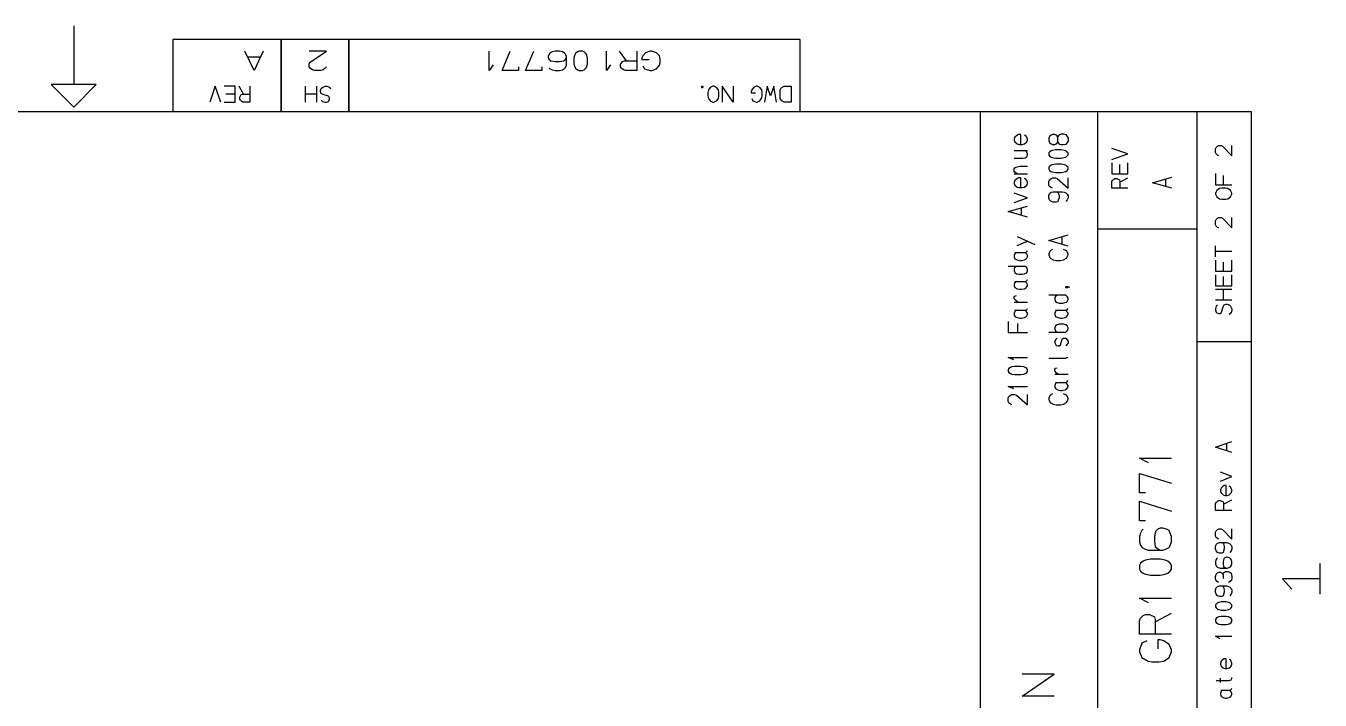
# Model space of a CAD drawing. Extents: x 8 to 288, y -6 to 426.
# Drawn here: x 143.2 to 286.6, y 351.3 to 426 of the extents above; entities that cross this region are included whole.
import ezdxf

# ---------------------------------------------------------------- set-up
doc = ezdxf.new("R2010")
doc.units = 0
doc.layers.get('0').update_dxf_attribs({"linetype": 'CONTINUOUS'})

msp = doc.modelspace()

# ---------------------------------------------------------------- linework, layer by layer
at = {"color": 0}
for p, q in [((148.485, 426), (148.485, 419.499)), ((228.985, 424.501), (159.484, 424.501)), ((159.484, 424.501), (159.484, 416.5)), ((168.467, 421.054), (167.448, 423.196)), ((169.485, 423.196), (168.467, 421.054)), ((171.485, 416.5), (171.485, 424.501)), ((171.485, 424.501), (171.485, 416.5)), ((176.485, 423.196), (174.563, 423.196)), ((174.679, 421.972), (176.485, 423.196)), ((178.985, 416.5), (178.985, 424.501)), ((178.985, 424.501), (178.985, 416.5)), ((194.545, 421.054), (194.545, 423.196)), ((195.964, 421.054), (196.867, 423.196)), ((198.564, 421.054), (199.467, 423.196)), ((201.511, 423.111), (201.279, 423.026)), ((201.834, 423.196), (201.511, 423.111)), ((202.321, 423.196), (201.834, 423.196)), ((202.645, 423.111), (202.321, 423.196)), ((202.854, 423.026), (202.645, 423.111)), ((204.319, 423.111), (204.111, 422.945)), ((204.482, 423.196), (204.319, 423.111)), ((204.852, 423.196), (204.482, 423.196)), ((205.037, 423.111), (204.852, 423.196)), ((205.245, 422.945), (205.037, 423.111)), ((207.544, 421.054), (207.544, 423.196)), ((209.751, 422.113), (208.963, 423.196)), ((210.885, 423.196), (210.885, 421.054)), ((212.374, 423.196), (211.865, 423.026)), ((212.56, 423.196), (212.374, 423.196)), ((213.068, 423.026), (212.56, 423.196)), ((228.985, 416.5), (228.985, 424.501)), ((169.184, 422.525), (167.749, 422.525)), ((174.563, 421.806), (174.679, 421.972)), ((174.563, 421.471), (174.563, 421.806)), ((194.984, 421.668), (194.545, 421.054)), ((201.163, 422.861), (201.047, 422.61)), ((201.047, 422.61), (201.047, 422.444)), ((201.047, 422.444), (201.163, 422.279)), ((201.279, 423.026), (201.163, 422.861)), ((201.163, 422.279), (201.371, 422.137)), ((201.371, 422.137), (201.834, 422.056)), ((201.834, 422.056), (202.321, 422.056)), ((202.321, 422.056), (202.76, 422.113)), ((202.76, 422.113), (202.97, 422.279)), ((202.97, 422.861), (202.854, 423.026)), ((203.086, 422.61), (202.97, 422.861)), ((202.97, 422.279), (203.086, 422.444)), ((203.086, 421.64), (203.086, 422.61)), ((204.018, 422.779), (203.926, 422.444)), ((203.926, 422.444), (203.926, 421.806)), ((203.926, 421.806), (204.018, 421.471)), ((204.111, 422.945), (204.018, 422.779)), ((205.337, 422.779), (205.245, 422.945)), ((205.43, 422.444), (205.337, 422.779)), ((205.337, 421.471), (205.43, 421.806)), ((205.43, 421.806), (205.43, 422.444)), ((207.985, 421.668), (207.544, 421.054)), ((209.079, 421.721), (209.31, 422.056)), ((209.079, 421.471), (209.079, 421.721)), ((209.31, 422.056), (209.542, 422.113)), ((209.542, 422.113), (210.885, 422.113)), ((211.54, 422.695), (211.448, 422.444)), ((211.448, 422.444), (211.448, 422.279)), ((211.448, 422.279), (212.258, 422.279)), ((211.865, 423.026), (211.54, 422.695)), ((213.415, 422.695), (213.068, 423.026)), ((213.484, 422.36), (213.415, 422.695)), ((213.415, 421.64), (213.484, 421.89)), ((213.484, 421.89), (213.484, 422.36)), ((174.679, 421.305), (174.563, 421.471)), ((174.934, 421.139), (174.679, 421.305)), ((175.165, 421.054), (174.934, 421.139)), ((175.883, 421.054), (175.165, 421.054)), ((176.138, 421.139), (175.883, 421.054)), ((176.369, 421.305), (176.138, 421.139)), ((176.485, 421.471), (176.369, 421.305)), ((197.769, 421.054), (195.964, 421.054)), ((197.769, 421.471), (197.769, 421.054)), ((200.37, 421.054), (198.564, 421.054)), ((200.37, 421.471), (200.37, 421.054)), ((201.163, 421.305), (201.279, 421.224)), ((201.279, 421.224), (201.511, 421.139)), ((201.511, 421.139), (201.834, 421.054)), ((201.834, 421.054), (202.321, 421.054)), ((202.321, 421.054), (202.645, 421.139)), ((202.645, 421.139), (202.854, 421.248)), ((202.854, 421.248), (202.97, 421.39)), ((202.97, 421.39), (203.086, 421.64)), ((204.018, 421.471), (204.111, 421.305)), ((204.111, 421.305), (204.319, 421.139)), ((204.319, 421.139), (204.482, 421.054)), ((204.482, 421.054), (204.852, 421.054)), ((204.852, 421.054), (205.037, 421.139)), ((205.037, 421.139), (205.245, 421.305)), ((205.245, 421.305), (205.337, 421.471)), ((209.173, 421.305), (209.079, 421.471)), ((209.426, 421.139), (209.173, 421.305)), ((209.635, 421.054), (209.426, 421.139)), ((210.885, 421.054), (209.635, 421.054)), ((211.54, 421.555), (211.749, 421.224)), ((211.749, 421.224), (212.374, 421.054)), ((212.374, 421.054), (212.56, 421.054)), ((212.56, 421.054), (213.068, 421.224)), ((213.068, 421.224), (213.415, 421.64)), ((150.985, 419.499), (145.985, 419.499)), ((145.985, 419.499), (148.485, 417.001)), ((148.485, 417.001), (150.985, 419.499)), ((164.174, 419.329), (163.562, 417.548)), ((164.784, 417.548), (164.174, 419.329)), ((166.384, 419.329), (165.163, 419.329)), ((166.384, 417.548), (166.384, 419.329)), ((167.305, 418.426), (166.832, 419.329)), ((167.986, 419.329), (167.986, 417.548)), ((174.163, 417.548), (174.163, 419.329)), ((175.384, 419.329), (175.384, 417.548)), ((175.832, 418.842), (175.901, 419.051)), ((175.832, 418.705), (175.832, 418.842)), ((175.901, 419.051), (176.054, 419.188)), ((176.054, 419.188), (176.346, 419.329)), ((176.346, 419.329), (176.485, 419.329)), ((176.485, 419.329), (176.776, 419.259)), ((176.776, 419.259), (176.985, 419.051)), ((218.08, 419.283), (218.108, 419.329)), ((218.08, 419.167), (218.08, 419.283)), ((218.108, 419.121), (218.08, 419.167)), ((218.108, 419.329), (218.176, 419.329)), ((218.176, 419.121), (218.108, 419.121)), ((218.176, 419.329), (218.204, 419.283)), ((218.204, 419.167), (218.176, 419.121)), ((218.204, 419.283), (218.204, 419.167)), ((218.819, 418.913), (218.762, 418.634)), ((219.013, 419.188), (218.819, 418.913)), ((219.319, 419.329), (219.013, 419.188)), ((219.429, 419.329), (219.319, 419.329)), ((219.735, 419.188), (219.429, 419.329)), ((219.943, 418.913), (219.735, 419.188)), ((219.984, 418.634), (219.943, 418.913)), ((221.584, 417.548), (220.362, 419.329)), ((220.362, 419.329), (220.362, 417.548)), ((221.584, 419.329), (221.584, 417.548)), ((223.618, 418.913), (223.563, 418.705)), ((223.813, 419.188), (223.618, 418.913)), ((224.119, 419.329), (223.813, 419.188)), ((224.229, 419.329), (224.119, 419.329)), ((224.535, 419.188), (224.229, 419.329)), ((224.743, 418.913), (224.535, 419.188)), ((224.786, 418.634), (224.743, 418.913)), ((225.344, 419.329), (225.038, 417.548)), ((225.719, 418.239), (225.344, 419.329)), ((226.079, 419.329), (225.719, 418.239)), ((226.386, 417.548), (226.079, 419.329)), ((226.763, 418.913), (226.832, 419.051)), ((226.763, 417.964), (226.763, 418.913)), ((226.832, 419.051), (226.957, 419.188)), ((226.957, 419.188), (227.234, 419.329)), ((227.234, 419.329), (227.985, 419.329)), ((227.985, 419.329), (227.985, 417.548)), ((165.163, 417.548), (166.384, 417.548)), ((166.384, 418.426), (165.358, 418.426)), ((166.901, 418.102), (167.04, 418.38)), ((166.901, 417.893), (166.901, 418.102)), ((166.958, 417.756), (166.901, 417.893)), ((167.11, 417.615), (166.958, 417.756)), ((167.04, 418.38), (167.18, 418.426)), ((167.235, 417.548), (167.11, 417.615)), ((167.18, 418.426), (167.986, 418.426)), ((167.986, 417.548), (167.235, 417.548)), ((175.384, 418.426), (174.163, 418.426)), ((175.901, 418.497), (175.832, 418.705)), ((176.124, 418.38), (175.901, 418.497)), ((175.901, 417.756), (176.054, 417.615)), ((176.054, 417.615), (176.346, 417.548)), ((176.346, 418.31), (176.124, 418.38)), ((176.623, 418.239), (176.346, 418.31)), ((176.346, 417.548), (176.485, 417.548)), ((176.485, 417.548), (176.707, 417.615)), ((176.776, 418.172), (176.623, 418.239)), ((176.707, 417.615), (176.776, 417.685)), ((176.846, 418.031), (176.776, 418.172)), ((176.776, 417.685), (176.846, 417.893)), ((176.846, 417.893), (176.846, 418.031)), ((218.762, 418.634), (218.762, 418.239)), ((218.762, 418.239), (218.819, 417.964)), ((218.819, 417.964), (219.013, 417.685)), ((219.013, 417.685), (219.319, 417.548)), ((219.319, 417.548), (219.429, 417.548)), ((219.429, 417.548), (219.735, 417.685)), ((219.735, 417.685), (219.943, 417.964)), ((219.943, 417.964), (219.984, 418.239)), ((219.984, 418.239), (219.984, 418.634)), ((223.563, 418.705), (223.563, 418.564)), ((223.563, 418.564), (224.048, 418.564)), ((223.618, 417.964), (223.744, 417.685)), ((223.744, 417.685), (224.119, 417.548)), ((224.119, 417.548), (224.229, 417.548)), ((224.229, 417.548), (224.535, 417.685)), ((224.535, 417.685), (224.743, 418.031)), ((224.743, 418.031), (224.786, 418.239)), ((224.786, 418.239), (224.786, 418.634)), ((226.832, 417.823), (226.763, 417.964)), ((226.957, 417.685), (226.832, 417.823)), ((227.234, 417.548), (226.957, 417.685)), ((227.985, 417.548), (227.234, 417.548)), ((18.9852, 416.5), (278.985, 416.5)), ((159.484, 416.5), (228.985, 416.5)), ((248.985, 308.5), (248.985, 416.5)), ((261.984, 308.5), (261.984, 416.5)), ((272.985, 308.5), (272.985, 416.5)), ((278.985, 416.5), (278.985, 3.5002)), ((252.79, 413.674), (252.707, 413.48)), ((252.707, 413.48), (252.707, 413.343)), ((252.707, 413.343), (252.79, 413.135)), ((252.957, 413.826), (252.79, 413.674)), ((252.79, 413.135), (253.041, 412.941)), ((253.179, 413.953), (252.957, 413.826)), ((253.43, 413.953), (253.179, 413.953)), ((253.43, 412.87), (253.43, 413.953)), ((254.012, 413.826), (253.846, 413.882)), ((253.846, 412.941), (254.096, 413.135)), ((254.096, 413.674), (254.012, 413.826)), ((254.179, 413.48), (254.096, 413.674)), ((254.096, 413.135), (254.179, 413.343)), ((254.179, 413.343), (254.179, 413.48)), ((256.624, 413.745), (256.541, 413.551)), ((256.541, 413.551), (256.541, 413.258)), ((256.541, 413.258), (256.624, 413.064)), ((256.79, 413.882), (256.624, 413.745)), ((256.624, 413.064), (256.79, 412.941)), ((256.957, 413.953), (256.79, 413.882)), ((257.207, 413.953), (256.957, 413.953)), ((257.374, 413.882), (257.207, 413.953)), ((257.458, 413.826), (257.374, 413.882)), ((257.54, 413.551), (257.458, 413.826)), ((257.458, 412.993), (257.54, 413.205)), ((257.54, 413.607), (257.597, 413.745)), ((257.54, 413.205), (257.54, 413.607)), ((257.597, 413.064), (257.54, 413.205)), ((257.597, 413.745), (257.762, 413.953)), ((257.762, 412.87), (257.597, 413.064)), ((257.762, 413.953), (257.929, 414.024)), ((257.929, 414.024), (258.18, 414.024)), ((258.18, 414.024), (258.429, 413.953)), ((258.429, 413.953), (258.596, 413.745)), ((258.596, 413.064), (258.429, 412.87)), ((258.596, 413.745), (258.68, 413.551)), ((258.68, 413.258), (258.596, 413.064)), ((258.68, 413.551), (258.68, 413.258)), ((252.707, 412.171), (254.179, 412.171)), ((253.041, 412.941), (253.263, 412.87)), ((253.263, 412.87), (253.596, 412.87)), ((253.596, 412.87), (253.846, 412.941)), ((254.012, 412.115), (253.846, 412.171)), ((254.096, 411.992), (254.012, 412.115)), ((254.179, 411.812), (254.096, 411.992)), ((254.096, 411.505), (254.179, 411.685)), ((254.179, 411.685), (254.179, 411.812)), ((256.624, 412.02), (256.541, 411.921)), ((256.541, 411.921), (256.541, 411.699)), ((256.541, 411.699), (256.624, 411.589)), ((256.79, 412.147), (256.624, 412.02)), ((256.79, 412.941), (256.957, 412.87)), ((256.957, 412.2), (256.79, 412.147)), ((256.957, 412.87), (257.207, 412.87)), ((257.291, 412.256), (256.957, 412.2)), ((257.207, 412.87), (257.374, 412.941)), ((257.929, 412.256), (257.291, 412.256)), ((257.374, 412.941), (257.458, 412.993)), ((257.929, 412.799), (257.762, 412.87)), ((258.18, 412.799), (257.929, 412.799)), ((258.262, 412.2), (257.929, 412.256)), ((258.429, 412.87), (258.18, 412.799)), ((258.429, 412.147), (258.262, 412.2)), ((258.596, 412.02), (258.429, 412.147)), ((258.68, 411.921), (258.596, 412.02)), ((258.596, 411.589), (258.68, 411.699)), ((258.68, 411.699), (258.68, 411.921)), ((265.314, 411.812), (263.532, 412.422)), ((263.532, 411.201), (265.314, 411.812)), ((275.032, 412.39), (275.101, 412.531)), ((275.032, 411.963), (275.032, 412.39)), ((275.101, 411.808), (275.032, 411.963)), ((275.101, 412.531), (275.24, 412.683)), ((275.24, 411.67), (275.101, 411.808)), ((275.24, 412.683), (275.379, 412.754)), ((275.379, 411.6), (275.24, 411.67)), ((275.379, 412.754), (275.656, 412.754)), ((275.656, 412.754), (275.795, 412.683)), ((275.795, 412.683), (276.813, 411.6)), ((276.813, 411.6), (276.813, 412.754)), ((252.707, 411.325), (253.679, 411.325)), ((252.707, 410.154), (252.79, 410.266)), ((252.79, 410.266), (252.874, 410.337)), ((252.874, 410.337), (253.041, 410.393)), ((253.041, 410.393), (253.346, 410.46)), ((253.346, 410.46), (254.179, 410.46)), ((253.679, 411.325), (253.93, 411.381)), ((253.93, 411.381), (254.096, 411.505)), ((256.624, 410.418), (256.541, 410.323)), ((256.541, 410.323), (256.541, 410.101)), ((256.624, 411.589), (256.79, 411.466)), ((256.79, 410.545), (256.624, 410.418)), ((256.79, 411.466), (256.957, 411.409)), ((256.957, 410.602), (256.79, 410.545)), ((256.957, 411.409), (257.291, 411.353)), ((257.291, 410.655), (256.957, 410.602)), ((257.291, 411.353), (257.929, 411.353)), ((257.929, 410.655), (257.291, 410.655)), ((257.929, 411.353), (258.262, 411.409)), ((258.262, 410.602), (257.929, 410.655)), ((258.262, 411.409), (258.429, 411.466)), ((258.429, 410.545), (258.262, 410.602)), ((258.429, 411.466), (258.596, 411.589)), ((258.596, 410.418), (258.429, 410.545)), ((258.68, 410.323), (258.596, 410.418)), ((258.68, 410.101), (258.68, 410.323)), ((263.532, 410.824), (263.532, 409.6)), ((264.411, 409.6), (264.411, 410.626)), ((265.314, 409.6), (265.314, 410.824)), ((252.707, 409.907), (252.707, 410.154)), ((252.79, 409.78), (252.707, 409.907)), ((252.707, 409.6), (254.179, 409.6)), ((252.79, 408.877), (252.707, 408.679)), ((253.041, 409.6), (252.79, 409.78)), ((252.957, 409.028), (252.79, 408.877)), ((253.179, 409.152), (252.957, 409.028)), ((253.43, 409.152), (253.179, 409.152)), ((253.43, 408.069), (253.43, 409.152)), ((254.012, 409.028), (253.846, 409.085)), ((254.096, 408.877), (254.012, 409.028)), ((254.179, 408.679), (254.096, 408.877)), ((256.541, 410.101), (256.624, 409.988)), ((256.541, 408.792), (256.624, 408.929)), ((256.541, 408.361), (256.541, 408.792)), ((256.624, 409.988), (256.79, 409.864)), ((256.624, 408.929), (256.79, 409.085)), ((256.79, 409.864), (256.957, 409.808)), ((256.79, 409.085), (256.957, 409.152)), ((256.957, 409.808), (257.291, 409.751)), ((256.957, 409.152), (257.291, 409.152)), ((257.291, 409.751), (257.929, 409.751)), ((257.291, 409.152), (257.458, 409.085)), ((257.458, 409.085), (258.68, 408.002)), ((257.929, 409.751), (258.262, 409.808)), ((258.262, 409.808), (258.429, 409.864)), ((258.429, 409.864), (258.596, 409.988)), ((258.596, 409.988), (258.68, 410.101)), ((258.68, 408.002), (258.68, 409.152)), ((263.532, 409.6), (265.314, 409.6)), ((263.532, 408.75), (263.601, 408.877)), ((263.601, 408.877), (263.74, 409.028)), ((263.74, 409.028), (263.878, 409.085)), ((263.878, 409.085), (264.087, 409.085)), ((264.087, 409.085), (264.364, 408.944)), ((264.364, 408.944), (264.411, 408.806)), ((264.411, 408.679), (265.314, 409.152)), ((264.411, 408.806), (264.411, 408.002)), ((268.041, 408.612), (270.179, 409.222)), ((269.513, 408.182), (269.513, 409.042)), ((275.032, 409.621), (275.032, 408.4)), ((275.911, 408.4), (275.911, 409.427)), ((252.707, 408.679), (252.707, 408.541)), ((252.707, 408.541), (252.79, 408.333)), ((254.179, 406.954), (252.707, 407.441)), ((252.79, 408.333), (253.041, 408.139)), ((253.041, 408.139), (253.263, 408.069)), ((253.263, 408.069), (253.596, 408.069)), ((253.596, 408.069), (253.846, 408.139)), ((253.846, 408.139), (254.096, 408.333)), ((254.096, 408.333), (254.179, 408.541)), ((254.179, 408.541), (254.179, 408.679)), ((256.624, 408.21), (256.541, 408.361)), ((256.541, 407.208), (256.624, 407.427)), ((256.79, 408.069), (256.624, 408.21)), ((256.624, 407.427), (256.79, 407.554)), ((256.957, 408.002), (256.79, 408.069)), ((256.79, 407.554), (257.04, 407.621)), ((257.04, 407.621), (258.013, 407.621)), ((257.458, 407.621), (257.597, 407.483)), ((257.597, 407.483), (257.679, 407.208)), ((258.013, 407.621), (258.262, 407.554)), ((258.262, 407.554), (258.429, 407.483)), ((258.429, 407.483), (258.596, 407.345)), ((258.596, 407.345), (258.68, 407.151)), ((263.532, 408.002), (263.532, 408.75)), ((265.314, 408.002), (263.532, 408.002)), ((270.179, 408.002), (268.041, 408.612)), ((275.032, 408.4), (276.813, 408.4)), ((275.171, 407.772), (275.032, 407.465)), ((275.032, 407.465), (275.032, 407.356)), ((275.032, 407.356), (275.171, 407.049)), ((275.448, 407.966), (275.171, 407.772)), ((275.726, 408.023), (275.448, 407.966)), ((276.119, 408.023), (275.726, 408.023)), ((276.397, 407.966), (276.119, 408.023)), ((276.674, 407.772), (276.397, 407.966)), ((276.813, 407.465), (276.674, 407.772)), ((276.674, 407.049), (276.813, 407.356)), ((276.813, 407.356), (276.813, 407.465)), ((252.04, 405.412), (254.179, 406.023)), ((252.707, 406.442), (254.179, 406.954)), ((256.541, 406.943), (256.541, 407.208)), ((256.624, 406.735), (256.541, 406.943)), ((256.79, 406.538), (256.624, 406.735)), ((257.04, 406.471), (256.79, 406.538)), ((257.374, 406.471), (257.04, 406.471)), ((257.54, 406.538), (257.374, 406.471)), ((257.597, 406.665), (257.54, 406.538)), ((257.679, 406.943), (257.597, 406.665)), ((257.679, 407.208), (257.679, 406.943)), ((258.596, 406.735), (258.429, 406.538)), ((258.68, 406.943), (258.596, 406.735)), ((258.68, 407.151), (258.68, 406.943)), ((275.171, 407.049), (275.448, 406.841)), ((275.448, 406.841), (275.726, 406.799)), ((275.726, 406.799), (276.119, 406.799)), ((276.119, 406.799), (276.397, 406.841)), ((276.397, 406.841), (276.674, 407.049)), ((254.179, 404.798), (252.04, 405.412)), ((253.512, 404.982), (253.512, 405.843)), ((275.032, 404.393), (275.101, 404.53)), ((275.101, 404.53), (275.24, 404.682)), ((275.24, 404.682), (275.379, 404.753)), ((275.379, 404.753), (275.656, 404.753)), ((275.656, 404.753), (275.795, 404.682)), ((275.795, 404.682), (276.813, 403.599)), ((276.813, 403.599), (276.813, 404.753)), ((261.984, 403.5), (272.985, 403.5)), ((275.032, 403.962), (275.032, 404.393)), ((275.101, 403.807), (275.032, 403.962)), ((275.24, 403.67), (275.101, 403.807)), ((275.379, 403.599), (275.24, 403.67)), ((253.041, 402.643), (254.985, 401.782)), ((253.041, 401.641), (254.179, 402.156)), ((256.541, 402.213), (258.68, 402.823)), ((258.68, 401.599), (256.541, 402.213)), ((258.013, 401.782), (258.013, 402.643)), ((275.032, 400.399), (275.032, 401.623)), ((252.79, 400.748), (252.707, 400.54)), ((252.707, 400.54), (252.707, 400.403)), ((252.707, 400.403), (252.79, 400.195)), ((252.957, 400.875), (252.79, 400.748)), ((252.79, 400.875), (253.93, 400.875)), ((252.79, 400.195), (253.041, 400.068)), ((253.93, 400.875), (254.096, 400.946)), ((254.012, 400.805), (253.93, 400.875)), ((254.096, 400.681), (254.012, 400.805)), ((254.012, 400.138), (254.096, 400.265)), ((254.096, 400.946), (254.179, 401.084)), ((254.179, 400.54), (254.096, 400.681)), ((254.096, 400.265), (254.179, 400.403)), ((254.179, 400.403), (254.179, 400.54)), ((256.707, 401.084), (256.541, 400.748)), ((256.541, 400.748), (256.541, 400.611)), ((256.541, 400.611), (256.707, 400.265)), ((256.957, 401.221), (256.707, 401.084)), ((256.707, 400.265), (257.04, 400.068)), ((258.513, 401.084), (258.18, 401.221)), ((258.18, 400.068), (258.513, 400.265)), ((258.68, 400.748), (258.513, 401.084)), ((258.513, 400.265), (258.68, 400.611)), ((258.68, 400.611), (258.68, 400.748)), ((276.813, 401.01), (275.032, 401.01)), ((253.93, 399.344), (252.04, 399.344)), ((252.79, 399.207), (252.707, 399.08)), ((252.707, 399.08), (252.707, 398.858)), ((252.707, 398.858), (252.79, 398.664)), ((252.957, 399.344), (252.79, 399.207)), ((253.041, 400.068), (253.346, 400.001)), ((253.346, 400.001), (253.512, 400.001)), ((253.512, 400.001), (253.846, 400.068)), ((253.846, 400.068), (254.012, 400.138)), ((254.096, 399.207), (253.93, 399.344)), ((254.179, 399.009), (254.096, 399.207)), ((254.096, 398.664), (254.179, 398.858)), ((254.179, 398.858), (254.179, 399.009)), ((257.04, 400.068), (257.374, 400.001)), ((257.374, 400.001), (257.846, 400.001)), ((257.846, 400.001), (258.18, 400.068)), ((275.032, 400.022), (275.032, 398.801)), ((275.032, 398.801), (276.813, 398.801)), ((275.911, 398.801), (275.911, 399.828)), ((276.813, 398.801), (276.813, 400.022)), ((252.79, 397.549), (252.707, 397.341)), ((252.707, 397.341), (252.707, 397.203)), ((252.79, 398.664), (252.957, 398.537)), ((252.957, 397.676), (252.79, 397.549)), ((252.79, 397.676), (253.93, 397.676)), ((252.957, 398.537), (253.179, 398.47)), ((253.179, 398.47), (253.596, 398.47)), ((253.596, 398.47), (253.846, 398.537)), ((253.846, 398.537), (254.012, 398.597)), ((253.93, 397.676), (254.096, 397.743)), ((254.012, 397.605), (253.93, 397.676)), ((254.012, 398.597), (254.096, 398.664)), ((254.096, 397.478), (254.012, 397.605)), ((254.096, 397.743), (254.179, 397.884)), ((254.179, 397.341), (254.096, 397.478)), ((254.179, 397.203), (254.179, 397.341)), ((275.032, 398.424), (275.032, 397.2)), ((275.911, 397.2), (275.911, 398.23)), ((276.813, 397.2), (276.813, 398.424)), ((252.707, 397.203), (252.79, 396.995)), ((252.707, 395.937), (252.79, 396.06)), ((252.707, 395.757), (252.707, 395.937)), ((252.79, 396.995), (253.041, 396.868)), ((252.79, 396.06), (252.957, 396.117)), ((253.041, 396.868), (253.346, 396.801)), ((253.346, 396.801), (253.512, 396.801)), ((253.512, 396.801), (253.846, 396.868)), ((253.846, 396.868), (254.012, 396.939)), ((254.012, 396.939), (254.096, 397.066)), ((254.096, 397.066), (254.179, 397.203)), ((258.429, 396.145), (256.541, 396.145)), ((257.291, 396.007), (257.207, 395.88)), ((257.207, 395.88), (257.207, 395.658)), ((257.458, 396.145), (257.291, 396.007)), ((258.429, 397.076), (258.486, 397.104)), ((258.429, 397.009), (258.429, 397.076)), ((258.486, 396.981), (258.429, 397.009)), ((258.596, 396.007), (258.429, 396.145)), ((258.486, 397.104), (258.623, 397.104)), ((258.623, 396.981), (258.486, 396.981)), ((258.68, 395.81), (258.596, 396.007)), ((258.623, 397.104), (258.68, 397.076)), ((258.623, 397.104), (258.763, 397.076)), ((258.68, 397.009), (258.623, 396.981)), ((258.68, 397.076), (258.68, 397.009)), ((258.763, 397.076), (258.846, 397.051)), ((275.032, 397.2), (276.813, 397.2)), ((275.032, 396.822), (276.813, 396.822)), ((275.911, 395.601), (275.911, 396.822)), ((252.874, 395.563), (252.707, 395.757)), ((252.707, 395.383), (254.179, 395.383)), ((252.957, 394.476), (252.79, 394.349)), ((252.79, 394.476), (253.93, 394.476)), ((253.096, 395.383), (252.874, 395.563)), ((253.93, 394.476), (254.096, 394.543)), ((254.012, 394.406), (253.93, 394.476)), ((254.096, 394.543), (254.179, 394.684)), ((257.207, 395.658), (257.291, 395.464)), ((257.291, 395.464), (257.458, 395.337)), ((257.458, 394.476), (257.291, 394.349)), ((257.291, 394.476), (258.429, 394.476)), ((257.458, 395.337), (257.679, 395.27)), ((257.679, 395.27), (258.095, 395.27)), ((258.095, 395.27), (258.346, 395.337)), ((258.346, 395.337), (258.513, 395.393)), ((258.429, 394.476), (258.596, 394.543)), ((258.513, 394.406), (258.429, 394.476)), ((258.513, 395.393), (258.596, 395.464)), ((258.596, 395.464), (258.68, 395.658)), ((258.596, 394.543), (258.68, 394.684)), ((258.68, 395.658), (258.68, 395.81)), ((276.813, 395.601), (275.032, 395.601)), ((275.101, 394.931), (275.032, 394.638)), ((275.032, 394.638), (275.032, 394.501)), ((275.032, 394.501), (275.101, 394.279)), ((275.24, 395.083), (275.101, 394.931)), ((275.726, 394.363), (275.795, 394.638)), ((275.795, 394.638), (275.864, 394.861)), ((275.864, 394.861), (275.98, 395.083)), ((275.98, 395.083), (276.189, 395.153)), ((276.189, 395.153), (276.327, 395.153)), ((276.327, 395.153), (276.537, 395.083)), ((276.537, 395.083), (276.674, 394.931)), ((276.674, 394.931), (276.813, 394.638)), ((276.813, 394.501), (276.745, 394.208)), ((276.813, 394.638), (276.813, 394.501)), ((252.04, 393.22), (252.04, 392)), ((252.79, 394.349), (252.707, 394.141)), ((252.707, 394.141), (252.707, 394.003)), ((252.707, 394.003), (252.79, 393.795)), ((252.79, 393.795), (253.041, 393.668)), ((253.041, 393.668), (253.346, 393.598)), ((253.096, 392), (253.096, 393.026)), ((253.346, 393.598), (253.512, 393.598)), ((253.512, 393.598), (253.846, 393.668)), ((253.846, 393.668), (254.012, 393.739)), ((254.096, 394.279), (254.012, 394.406)), ((254.012, 393.739), (254.096, 393.862)), ((254.179, 394.141), (254.096, 394.279)), ((254.096, 393.862), (254.179, 394.003)), ((254.179, 394.003), (254.179, 394.141)), ((257.291, 394.349), (257.207, 394.141)), ((257.207, 394.141), (257.207, 394.003)), ((257.207, 394.003), (257.291, 393.795)), ((257.291, 393.795), (257.54, 393.668)), ((257.54, 393.668), (257.846, 393.598)), ((257.846, 393.598), (258.013, 393.598)), ((258.013, 393.598), (258.346, 393.668)), ((258.346, 393.668), (258.513, 393.739)), ((258.596, 394.279), (258.513, 394.406)), ((258.513, 393.739), (258.596, 393.862)), ((258.68, 394.141), (258.596, 394.279)), ((258.596, 393.862), (258.68, 394.003)), ((258.68, 394.003), (258.68, 394.141)), ((275.101, 394.279), (275.171, 394.208)), ((275.171, 394.208), (275.379, 394.137)), ((275.379, 394.137), (275.517, 394.137)), ((275.517, 394.137), (275.656, 394.208)), ((275.656, 394.208), (275.726, 394.363)), ((276.745, 394.208), (276.537, 394)), ((252.04, 392), (254.179, 392)), ((256.541, 392.07), (258.429, 392.07)), ((257.291, 392.751), (257.207, 392.539)), ((257.207, 392.539), (257.207, 392.402)), ((257.207, 392.402), (257.291, 392.194)), ((257.458, 392.875), (257.291, 392.751)), ((257.291, 392.194), (257.458, 392.07)), ((257.679, 392.945), (257.458, 392.875)), ((258.18, 392.945), (257.679, 392.945)), ((258.429, 392.875), (258.18, 392.945)), ((258.596, 392.751), (258.429, 392.875)), ((258.429, 392.07), (258.596, 392.194)), ((258.68, 392.539), (258.596, 392.751)), ((258.596, 392.194), (258.68, 392.402)), ((258.68, 392.402), (258.68, 392.539)), ((257.291, 391.192), (257.207, 391.012)), ((257.207, 391.012), (257.207, 390.885)), ((257.207, 390.885), (257.291, 390.705)), ((257.458, 391.372), (257.291, 391.192)), ((257.291, 390.705), (257.374, 390.581)), ((257.374, 390.581), (257.54, 390.525)), ((257.54, 390.525), (257.679, 390.525)), ((257.679, 390.525), (257.846, 390.652)), ((257.846, 390.652), (258.013, 391.262)), ((258.013, 391.262), (258.18, 391.372)), ((258.18, 391.372), (258.429, 391.372)), ((258.429, 391.372), (258.596, 391.192)), ((258.596, 390.705), (258.429, 390.525)), ((258.596, 391.192), (258.68, 391.012)), ((258.68, 390.832), (258.596, 390.705)), ((258.68, 391.012), (258.68, 390.832)), ((272.985, 391.001), (278.985, 391.001)), ((252.652, 388.98), (252.04, 389.244)), ((252.04, 389.244), (254.179, 389.244)), ((256.541, 389.16), (258.429, 389.16)), ((258.429, 389.16), (258.596, 389.23)), ((258.596, 389.23), (258.68, 389.287)), ((252.125, 388.02), (252.04, 387.921)), ((252.04, 387.921), (252.04, 387.699)), ((252.04, 387.699), (252.125, 387.59)), ((252.29, 388.144), (252.125, 388.02)), ((252.125, 387.59), (252.29, 387.463)), ((252.457, 388.2), (252.29, 388.144)), ((252.29, 387.463), (252.457, 387.406)), ((252.79, 388.257), (252.457, 388.2)), ((252.457, 387.406), (252.79, 387.354)), ((253.43, 388.257), (252.79, 388.257)), ((252.79, 387.354), (253.43, 387.354)), ((253.763, 388.2), (253.43, 388.257)), ((253.43, 387.354), (253.763, 387.406)), ((253.93, 388.144), (253.763, 388.2)), ((253.763, 387.406), (253.93, 387.463)), ((254.096, 388.02), (253.93, 388.144)), ((253.93, 387.463), (254.096, 387.59)), ((254.179, 387.921), (254.096, 388.02)), ((254.096, 387.59), (254.179, 387.699)), ((254.179, 387.699), (254.179, 387.921)), ((257.207, 387.936), (257.291, 388.063)), ((257.207, 387.756), (257.207, 387.936)), ((257.374, 387.562), (257.207, 387.756)), ((257.207, 387.382), (258.68, 387.382)), ((257.291, 388.063), (257.458, 388.116)), ((257.597, 387.382), (257.374, 387.562)), ((252.652, 385.78), (252.04, 386.045)), ((252.04, 386.045), (254.179, 386.045)), ((257.291, 386.348), (257.207, 386.14)), ((257.207, 386.14), (257.207, 386.002)), ((257.207, 386.002), (257.291, 385.794)), ((257.458, 386.475), (257.291, 386.348)), ((257.291, 386.475), (258.429, 386.475)), ((258.429, 386.475), (258.596, 386.542)), ((258.513, 386.405), (258.429, 386.475)), ((258.596, 386.281), (258.513, 386.405)), ((258.513, 385.738), (258.596, 385.865)), ((258.596, 386.542), (258.68, 386.683)), ((258.68, 386.14), (258.596, 386.281)), ((258.596, 385.865), (258.68, 386.002)), ((258.68, 386.002), (258.68, 386.14)), ((252.04, 384.792), (252.125, 384.93)), ((252.04, 384.362), (252.04, 384.792)), ((252.125, 384.93), (252.29, 385.082)), ((252.29, 385.082), (252.457, 385.152)), ((252.457, 385.152), (252.79, 385.152)), ((252.79, 385.152), (252.957, 385.082)), ((252.957, 385.082), (254.179, 383.999)), ((254.179, 383.999), (254.179, 385.152)), ((256.707, 385.082), (256.541, 384.75)), ((256.541, 384.75), (256.541, 384.609)), ((256.541, 384.609), (256.707, 384.263)), ((256.957, 385.223), (256.707, 385.082)), ((257.291, 385.794), (257.54, 385.667)), ((257.54, 385.667), (257.846, 385.6)), ((257.846, 385.6), (258.013, 385.6)), ((258.013, 385.6), (258.346, 385.667)), ((258.513, 385.082), (258.18, 385.223)), ((258.346, 385.667), (258.513, 385.738)), ((258.68, 384.75), (258.513, 385.082)), ((258.513, 384.263), (258.68, 384.609)), ((258.68, 384.609), (258.68, 384.75)), ((252.125, 384.207), (252.04, 384.362)), ((252.29, 384.069), (252.125, 384.207)), ((252.457, 383.999), (252.29, 384.069)), ((256.707, 384.263), (257.04, 384.069)), ((257.04, 384.069), (257.374, 383.999)), ((257.374, 383.999), (257.846, 383.999)), ((257.846, 383.999), (258.18, 384.069)), ((258.18, 384.069), (258.513, 384.263)), ((275.032, 379.31), (276.813, 379.924)), ((276.813, 378.7), (275.032, 379.31)), ((276.258, 378.88), (276.258, 379.741)), ((267.596, 377.56), (266.577, 378.09)), ((266.577, 378.09), (270.142, 378.09)), ((266.577, 374.241), (266.577, 376.407)), ((266.577, 376.407), (270.142, 375.324)), ((276.813, 376.054), (275.587, 376.541)), ((275.587, 375.543), (276.813, 376.054)), ((275.656, 374.777), (275.587, 374.579)), ((275.587, 374.579), (275.587, 374.442)), ((275.587, 374.442), (275.656, 374.234)), ((275.795, 374.929), (275.656, 374.777)), ((275.98, 375.052), (275.795, 374.929)), ((276.189, 375.052), (275.98, 375.052)), ((276.189, 373.969), (276.189, 375.052)), ((276.674, 374.929), (276.537, 374.985)), ((276.745, 374.777), (276.674, 374.929)), ((276.813, 374.579), (276.745, 374.777)), ((276.745, 374.234), (276.813, 374.442)), ((276.813, 374.442), (276.813, 374.579)), ((267.272, 374.241), (266.577, 374.241)), ((266.577, 371.14), (266.577, 373.306)), ((266.577, 373.306), (270.142, 372.223)), ((275.032, 373.048), (275.101, 373.175)), ((275.032, 372.3), (275.032, 373.048)), ((275.101, 373.175), (275.24, 373.327)), ((275.24, 373.327), (275.379, 373.384)), ((275.379, 373.384), (275.587, 373.384)), ((275.587, 373.384), (275.864, 373.246)), ((275.656, 374.234), (275.864, 374.04)), ((275.864, 374.04), (276.05, 373.969)), ((275.864, 373.246), (275.911, 373.105)), ((275.911, 372.981), (276.813, 373.454)), ((275.911, 373.105), (275.911, 372.3)), ((276.05, 373.969), (276.327, 373.969)), ((276.327, 373.969), (276.537, 374.04)), ((276.537, 374.04), (276.745, 374.234)), ((276.813, 372.3), (275.032, 372.3)), ((267.272, 371.14), (266.577, 371.14)), ((266.856, 370.067), (266.717, 369.789)), ((266.994, 370.205), (266.856, 370.067)), ((268.614, 370.205), (268.383, 369.955)), ((268.893, 370.346), (268.614, 370.205)), ((269.169, 370.346), (268.893, 370.346)), ((269.587, 370.205), (269.169, 370.346)), ((269.864, 370.067), (269.587, 370.205)), ((270.003, 369.789), (269.864, 370.067)), ((275.032, 369.891), (275.101, 370.032)), ((275.101, 370.032), (275.24, 370.184)), ((275.24, 370.184), (275.379, 370.254)), ((275.379, 370.254), (275.656, 370.254)), ((275.656, 370.254), (275.795, 370.184)), ((275.795, 370.184), (276.813, 369.101)), ((276.813, 369.101), (276.813, 370.254)), ((266.717, 369.789), (266.577, 369.401)), ((266.577, 369.401), (266.577, 368.815)), ((266.577, 368.815), (266.717, 368.427)), ((268.383, 369.955), (268.245, 369.401)), ((268.245, 369.401), (268.245, 368.815)), ((268.245, 368.815), (268.337, 368.289)), ((270.142, 369.401), (270.003, 369.789)), ((270.003, 368.427), (270.142, 368.815)), ((270.142, 368.815), (270.142, 369.401)), ((275.032, 369.461), (275.032, 369.891)), ((275.101, 369.309), (275.032, 369.461)), ((275.24, 369.168), (275.101, 369.309)), ((275.101, 368.526), (275.24, 368.653)), ((275.379, 369.101), (275.24, 369.168)), ((275.24, 368.653), (275.448, 368.723)), ((275.448, 368.723), (276.258, 368.723)), ((275.795, 368.723), (275.911, 368.582)), ((276.258, 368.723), (276.466, 368.653)), ((276.466, 368.653), (276.605, 368.582)), ((266.717, 368.427), (266.901, 368.177)), ((266.901, 368.177), (267.133, 368.039)), ((267.133, 368.039), (267.55, 367.901)), ((267.55, 367.901), (269.169, 367.901)), ((268.337, 368.289), (268.614, 368.039)), ((268.614, 368.039), (268.893, 367.901)), ((269.169, 367.901), (269.587, 368.039)), ((269.587, 368.039), (269.864, 368.177)), ((269.864, 368.177), (270.003, 368.427)), ((275.032, 368.307), (275.101, 368.526)), ((275.032, 368.042), (275.032, 368.307)), ((275.101, 367.834), (275.032, 368.042)), ((275.24, 367.64), (275.101, 367.834)), ((275.448, 367.57), (275.24, 367.64)), ((275.726, 367.57), (275.448, 367.57)), ((275.864, 367.64), (275.726, 367.57)), ((275.911, 367.764), (275.864, 367.64)), ((275.911, 368.582), (275.98, 368.307)), ((275.98, 368.042), (275.911, 367.764)), ((275.98, 368.307), (275.98, 368.042)), ((276.605, 368.582), (276.745, 368.445)), ((276.745, 367.834), (276.605, 367.64)), ((276.745, 368.445), (276.813, 368.251)), ((276.813, 368.042), (276.745, 367.834)), ((276.813, 368.251), (276.813, 368.042)), ((266.717, 366.437), (266.577, 366.243)), ((266.577, 366.243), (266.577, 365.799)), ((266.577, 365.799), (266.717, 365.58)), ((266.994, 366.688), (266.717, 366.437)), ((267.272, 366.801), (266.994, 366.688)), ((267.827, 366.91), (267.272, 366.801)), ((268.893, 366.91), (267.827, 366.91)), ((269.448, 366.801), (268.893, 366.91)), ((269.726, 366.688), (269.448, 366.801)), ((270.003, 366.437), (269.726, 366.688)), ((270.142, 366.243), (270.003, 366.437)), ((270.003, 365.58), (270.142, 365.799)), ((270.142, 365.799), (270.142, 366.243)), ((275.101, 366.847), (275.032, 366.649)), ((275.032, 366.649), (275.032, 366.36)), ((275.032, 366.36), (275.101, 366.166)), ((275.171, 366.984), (275.101, 366.847)), ((275.101, 366.166), (275.193, 366.039)), ((275.24, 367.051), (275.171, 366.984)), ((275.193, 366.039), (275.308, 365.968)), ((275.308, 365.968), (275.517, 365.901)), ((275.517, 365.901), (276.327, 365.901)), ((275.934, 366.928), (275.864, 366.649)), ((275.864, 366.649), (275.864, 366.36)), ((275.864, 366.36), (275.911, 366.095)), ((275.911, 366.095), (276.05, 365.968)), ((276.05, 367.051), (275.934, 366.928)), ((276.189, 367.122), (276.05, 367.051)), ((276.05, 365.968), (276.189, 365.901)), ((276.327, 367.122), (276.189, 367.122)), ((276.537, 367.051), (276.327, 367.122)), ((276.327, 365.901), (276.537, 365.968)), ((276.674, 366.984), (276.537, 367.051)), ((276.537, 365.968), (276.674, 366.039)), ((276.745, 366.847), (276.674, 366.984)), ((276.674, 366.039), (276.745, 366.166)), ((276.813, 366.649), (276.745, 366.847)), ((276.745, 366.166), (276.813, 366.36)), ((276.813, 366.36), (276.813, 366.649)), ((286.61, 363.001), (286.61, 366.427)), ((266.717, 365.58), (266.994, 365.326)), ((266.994, 365.326), (267.272, 365.217)), ((267.272, 365.217), (267.827, 365.107)), ((267.827, 365.107), (268.893, 365.107)), ((268.893, 365.107), (269.448, 365.217)), ((269.448, 365.217), (269.726, 365.326)), ((269.726, 365.326), (270.003, 365.58)), ((275.032, 364.98), (275.101, 365.245)), ((275.032, 364.702), (275.032, 364.98)), ((275.101, 364.494), (275.032, 364.702)), ((275.101, 365.245), (275.24, 365.383)), ((275.24, 364.37), (275.101, 364.494)), ((275.24, 365.383), (275.379, 365.453)), ((275.379, 364.3), (275.24, 364.37)), ((275.379, 365.453), (275.587, 365.453)), ((275.587, 365.453), (275.726, 365.383)), ((275.726, 365.383), (275.795, 365.326)), ((275.795, 365.326), (275.864, 365.174)), ((275.864, 365.174), (275.911, 365.383)), ((275.864, 365.174), (275.864, 364.758)), ((275.911, 365.383), (276.119, 365.524)), ((276.119, 365.524), (276.397, 365.524)), ((276.397, 365.524), (276.605, 365.453)), ((276.745, 364.494), (276.466, 364.3)), ((276.605, 365.453), (276.745, 365.326)), ((276.745, 365.326), (276.813, 364.98)), ((276.813, 364.702), (276.745, 364.494)), ((276.813, 364.98), (276.813, 364.702)), ((286.61, 364.716), (282.443, 364.716)), ((282.443, 364.716), (283.484, 363.573)), ((275.032, 363.506), (275.101, 363.728)), ((275.032, 363.241), (275.032, 363.506)), ((275.101, 363.033), (275.032, 363.241)), ((275.101, 363.728), (275.24, 363.851)), ((275.24, 362.839), (275.101, 363.033)), ((275.24, 363.851), (275.448, 363.922)), ((275.448, 363.922), (276.258, 363.922)), ((275.795, 363.922), (275.911, 363.784)), ((275.911, 362.966), (275.864, 362.839)), ((275.911, 363.784), (275.98, 363.506)), ((275.98, 363.241), (275.911, 362.966)), ((275.98, 363.506), (275.98, 363.241)), ((276.258, 363.922), (276.466, 363.851)), ((276.466, 363.851), (276.605, 363.784)), ((276.605, 363.784), (276.745, 363.643)), ((276.745, 363.033), (276.605, 362.839)), ((276.745, 363.643), (276.813, 363.449)), ((276.813, 363.241), (276.745, 363.033)), ((276.813, 363.449), (276.813, 363.241)), ((267.596, 362.063), (266.577, 362.589)), ((266.577, 362.589), (270.142, 362.589)), ((275.101, 361.918), (275.032, 361.823)), ((275.032, 361.823), (275.032, 361.601)), ((275.032, 361.601), (275.101, 361.488)), ((275.24, 362.045), (275.101, 361.918)), ((275.101, 361.488), (275.24, 361.364)), ((275.448, 362.768), (275.24, 362.839)), ((275.379, 362.102), (275.24, 362.045)), ((275.656, 362.155), (275.379, 362.102)), ((275.726, 362.768), (275.448, 362.768)), ((276.189, 362.155), (275.656, 362.155)), ((275.864, 362.839), (275.726, 362.768)), ((276.466, 362.102), (276.189, 362.155)), ((276.605, 362.045), (276.466, 362.102)), ((276.745, 361.918), (276.605, 362.045)), ((276.605, 361.364), (276.745, 361.488)), ((276.813, 361.823), (276.745, 361.918)), ((276.745, 361.488), (276.813, 361.601)), ((276.813, 361.601), (276.813, 361.823)), ((266.577, 360.098), (266.717, 360.348)), ((266.577, 358.599), (266.577, 360.098)), ((266.717, 360.348), (266.994, 360.655)), ((266.994, 360.655), (267.272, 360.765)), ((267.272, 360.765), (267.688, 360.765)), ((267.688, 360.765), (268.245, 360.489)), ((268.245, 360.489), (268.337, 360.211)), ((268.337, 359.96), (270.142, 360.906)), ((268.337, 360.211), (268.337, 358.599)), ((275.101, 360.32), (275.032, 360.221)), ((275.032, 360.221), (275.032, 359.999)), ((275.032, 359.999), (275.101, 359.89)), ((275.24, 360.444), (275.101, 360.32)), ((275.24, 361.364), (275.379, 361.308)), ((275.379, 360.5), (275.24, 360.444)), ((275.379, 361.308), (275.656, 361.252)), ((275.656, 360.557), (275.379, 360.5)), ((275.656, 361.252), (276.189, 361.252)), ((276.189, 360.557), (275.656, 360.557)), ((276.189, 361.252), (276.466, 361.308)), ((276.466, 360.5), (276.189, 360.557)), ((276.466, 361.308), (276.605, 361.364)), ((276.605, 360.444), (276.466, 360.5)), ((276.745, 360.32), (276.605, 360.444)), ((276.813, 360.221), (276.745, 360.32)), ((276.745, 359.89), (276.813, 359.999)), ((276.813, 359.999), (276.813, 360.221)), ((270.142, 358.599), (266.577, 358.599)), ((275.101, 359.89), (275.24, 359.763)), ((275.24, 359.763), (275.379, 359.706)), ((275.379, 359.706), (275.656, 359.653)), ((275.656, 359.653), (276.189, 359.653)), ((276.189, 359.653), (276.466, 359.706)), ((276.466, 359.706), (276.605, 359.763)), ((276.605, 359.763), (276.745, 359.89)), ((266.856, 357.583), (266.577, 356.835)), ((267.411, 357.833), (266.856, 357.583)), ((268.893, 357.942), (268.614, 357.942)), ((268.614, 357.942), (268.614, 356.972)), ((269.309, 357.833), (268.893, 357.942)), ((269.864, 357.445), (269.309, 357.833)), ((270.142, 356.835), (269.864, 357.445)), ((275.54, 358.08), (275.032, 358.345)), ((275.032, 358.345), (276.813, 358.345)), ((266.577, 356.835), (266.577, 356.612)), ((266.577, 356.612), (266.856, 355.999)), ((266.856, 355.999), (267.55, 355.582)), ((269.309, 355.582), (269.864, 355.999)), ((269.864, 355.999), (270.142, 356.612)), ((270.142, 356.612), (270.142, 356.835)), ((275.795, 355.727), (275.656, 355.575)), ((275.98, 355.85), (275.795, 355.727)), ((276.189, 355.85), (275.98, 355.85)), ((276.189, 354.767), (276.189, 355.85)), ((276.674, 355.727), (276.537, 355.783)), ((276.745, 355.575), (276.674, 355.727)), ((267.55, 355.582), (267.966, 355.498)), ((267.966, 355.498), (268.753, 355.498)), ((268.753, 355.498), (269.309, 355.582)), ((275.656, 355.575), (275.587, 355.381)), ((275.587, 355.381), (275.587, 355.24)), ((275.587, 355.24), (275.656, 355.032)), ((275.656, 355.032), (275.864, 354.838)), ((275.864, 354.838), (276.05, 354.767)), ((276.05, 354.767), (276.327, 354.767)), ((276.327, 354.767), (276.537, 354.838)), ((276.537, 354.838), (276.745, 355.032)), ((276.813, 355.381), (276.745, 355.575)), ((276.745, 355.032), (276.813, 355.24)), ((276.813, 355.24), (276.813, 355.381)), ((253.577, 351.7), (257.142, 354.147)), ((257.142, 354.147), (253.577, 354.147)), ((275.101, 353.462), (276.537, 353.462)), ((275.587, 353.226), (275.587, 353.709)), ((276.537, 353.462), (276.745, 353.529)), ((276.745, 353.529), (276.813, 353.656)), ((276.813, 353.656), (276.813, 353.766)), ((257.142, 351.7), (253.577, 351.7)), ((275.656, 352.25), (275.587, 352.042)), ((275.587, 352.042), (275.587, 351.903)), ((275.587, 351.903), (275.656, 351.695)), ((275.795, 352.375), (275.656, 352.25)), ((275.656, 352.375), (276.605, 352.375)), ((275.656, 351.695), (275.864, 351.569)), ((275.864, 351.569), (276.119, 351.5)), ((276.119, 351.5), (276.258, 351.5)), ((276.258, 351.5), (276.537, 351.569)), ((276.537, 351.569), (276.674, 351.639)), ((276.605, 352.375), (276.745, 352.444)), ((276.674, 352.305), (276.605, 352.375)), ((276.745, 352.181), (276.674, 352.305)), ((276.674, 351.639), (276.745, 351.764)), ((276.745, 352.444), (276.813, 352.583)), ((276.813, 352.042), (276.745, 352.181)), ((276.745, 351.764), (276.813, 351.903)), ((276.813, 351.903), (276.813, 352.042))]:
    msp.add_line(p, q, dxfattribs=at)

doc.saveas('drawing.dxf')
